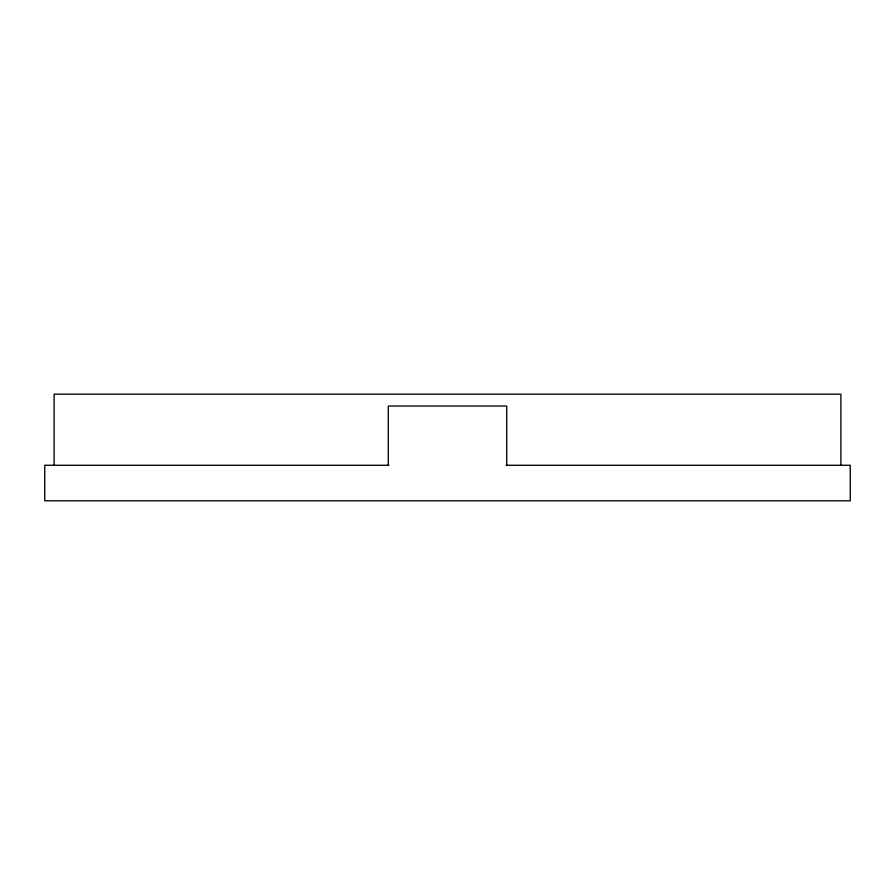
<?xml version="1.0" encoding="UTF-8"?>
<svg xmlns="http://www.w3.org/2000/svg" width="895" height="895" viewBox="0 0 895 895"><rect width="100%" height="100%" fill="white"/><g stroke="black" fill="none" stroke-linecap="round" stroke-linejoin="round"><path stroke-width="1.34" d="M388.911 465.266L44.75 465.266L44.75 500.808L850.25 500.808L850.25 465.266L506.089 465.266M840.897 465.266L840.897 394.192L54.103 394.192L54.103 465.266M506.727 465.266L506.727 406.039L388.273 406.039L388.273 465.266"/></g></svg>
